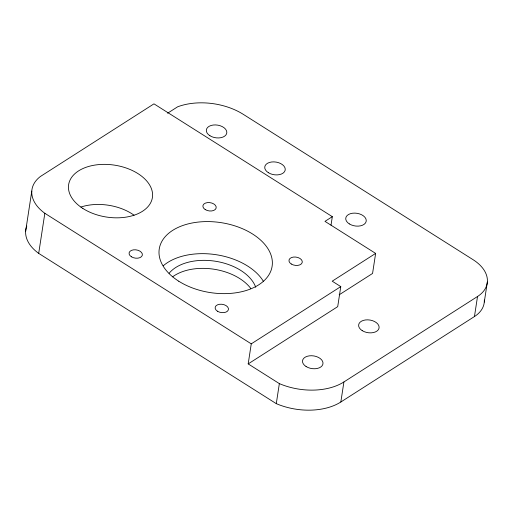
<?xml version="1.0" encoding="UTF-8"?>
<svg xmlns="http://www.w3.org/2000/svg" width="513" height="513" viewBox="0 0 513 513"><rect width="100%" height="100%" fill="white"/><g stroke="black" fill="none" stroke-linecap="round" stroke-linejoin="round"><path stroke-width="0.77" d="M331.026 225.149L332.321 216.666L153.971 103.85L40.399 176.491A44.798 27.766 8.7 0 0 44.836 213.286L38.699 253.377L276.283 403.654A52.967 32.826 8.7 0 0 340.844 402L474.454 316.547A41.341 25.624 8.7 0 0 484.33 300.047M25.65 231.171L31.787 191.086M167.604 113.213L177.626 106.807A52.967 32.826 8.7 0 1 243.297 114.348L473.089 259.7A41.341 25.624 8.7 0 1 477.52 296.501L343.909 381.954A52.967 32.826 8.7 0 1 279.348 383.615L248.189 363.903L251.261 343.857L340.779 286.607L332.206 281.182L375.631 253.409L324.973 221.366L332.321 216.666M276.283 403.654L279.348 383.615M340.779 286.607L337.708 306.646L248.189 363.903M340.844 402L343.909 381.954M375.631 253.409L372.566 273.455L339.164 294.821M474.454 316.547L477.52 296.501M484.285 302.067L487.35 282.022M44.836 213.286L251.261 343.857M38.699 253.377A44.798 27.766 8.7 0 1 26.798 226.034M169.13 273.243A46.51 28.824 8.7 0 1 215.793 261.297A46.51 28.824 8.7 0 1 255.743 287.293M172.599 276.834A46.51 28.824 8.7 0 1 250.729 288.421M163.281 265.772A57.103 35.391 8.7 0 1 216.499 254.762A57.103 35.391 8.7 0 1 263.515 281.534M80.919 207.04A42.374 26.259 8.7 0 1 134.047 215.197M178.768 281.22A57.103 35.391 8.7 0 0 271.403 269.389A57.103 35.391 8.7 0 0 196.864 222.238A57.103 35.391 8.7 0 0 178.768 281.22M217.461 311.224A6.72 4.162 8.7 0 0 228.362 309.833A6.72 4.162 8.7 0 0 219.59 304.28A6.72 4.162 8.7 0 0 217.461 311.224M291.281 264.009A6.72 4.162 8.7 0 0 302.183 262.618A6.72 4.162 8.7 0 0 293.41 257.071A6.72 4.162 8.7 0 0 291.281 264.009M205.206 209.56A6.72 4.162 8.7 0 0 216.108 208.169A6.72 4.162 8.7 0 0 207.335 202.622A6.72 4.162 8.7 0 0 205.206 209.56M82.862 208.445A42.374 26.259 8.7 0 0 151.81 200.044A42.374 26.259 8.7 0 0 96.886 164.801A42.374 26.259 8.7 0 0 82.862 208.445M131.386 256.776A6.72 4.162 8.7 0 0 142.287 255.384A6.72 4.162 8.7 0 0 133.515 249.837A6.72 4.162 8.7 0 0 131.386 256.776M306.069 366.519A10.337 6.406 8.7 0 0 322.837 364.377A10.337 6.406 8.7 0 0 309.345 355.842A10.337 6.406 8.7 0 0 306.069 366.519M209.894 135.714A10.337 6.406 8.7 0 0 226.656 133.572A10.337 6.406 8.7 0 0 213.164 125.037A10.337 6.406 8.7 0 0 209.894 135.714M268.312 172.669A10.337 6.406 8.7 0 0 285.081 170.528A10.337 6.406 8.7 0 0 271.589 161.993A10.337 6.406 8.7 0 0 268.312 172.669M349.308 223.899A10.337 6.406 8.7 0 0 366.077 221.757A10.337 6.406 8.7 0 0 352.585 213.222A10.337 6.406 8.7 0 0 349.308 223.899M362.191 330.629A10.337 6.406 8.7 0 0 378.953 328.487A10.337 6.406 8.7 0 0 365.461 319.952A10.337 6.406 8.7 0 0 362.191 330.629"/></g></svg>
